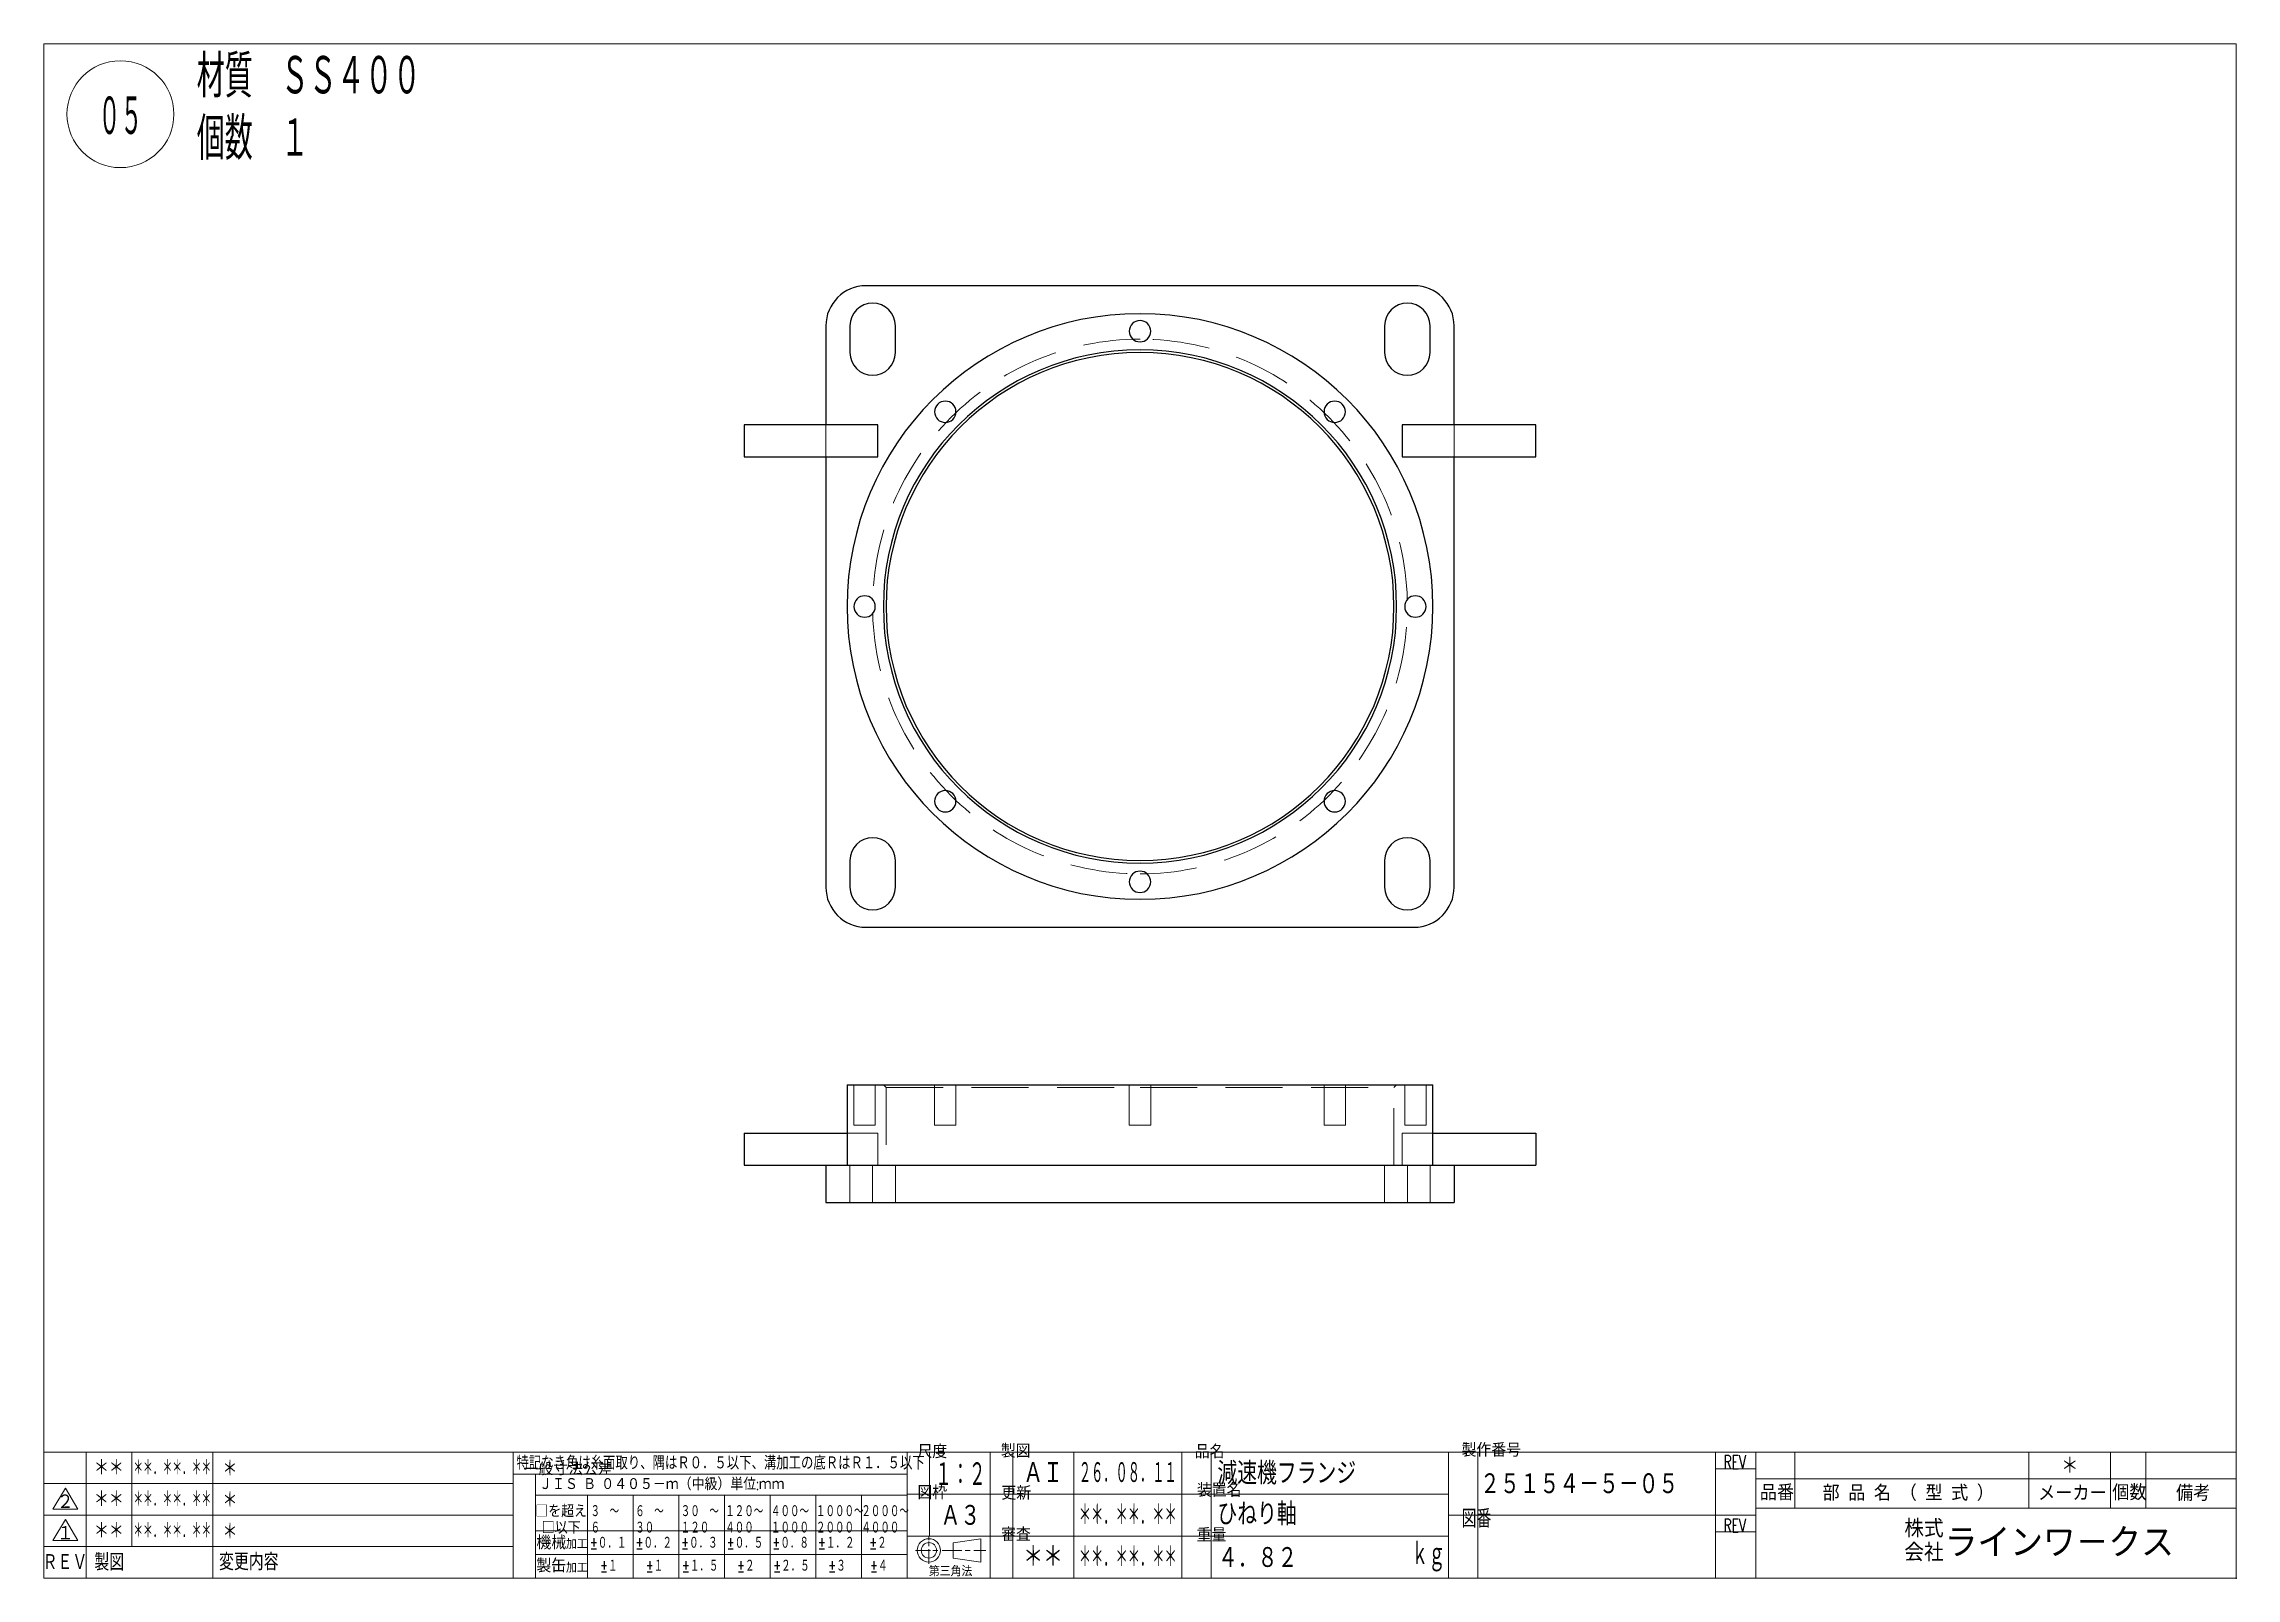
# Model space of a CAD drawing. Header units: millimetres. Extents: x 5 to 415, y 5 to 292.
import ezdxf

# ---------------------------------------------------------------- set-up
doc = ezdxf.new("R2010")
doc.units = ezdxf.units.MM
doc.header["$LTSCALE"] = 8.4
doc.linetypes.add('HIDDEN', pattern=[1.905, 1.27, -0.635])
for name, color, linetype in [('1', 7, 'CONTINUOUS'), ('2', 7, 'CONTINUOUS'), ('254', 7, 'CONTINUOUS')]:
    doc.layers.add(name, color=color, linetype=linetype)
doc.styles.add('GMM001', font='txt.shx', dxfattribs={"bigfont": 'bigfont.shx'})
doc.styles.add('GMM003', font='txt.shx', dxfattribs={"width": 0.91125, "bigfont": 'bigfont.shx'})
doc.styles.add('GMM004', font='txt.shx', dxfattribs={"width": 0.666667, "bigfont": 'bigfont.shx'})
doc.styles.add('GMM007', font='txt.shx', dxfattribs={"width": 0.625, "bigfont": 'bigfont.shx'})
doc.styles.add('GMM008', font='txt.shx', dxfattribs={"width": 0.8, "bigfont": 'bigfont.shx'})
doc.styles.add('GMM009', font='txt.shx', dxfattribs={"width": 0.493827, "bigfont": 'bigfont.shx'})
doc.styles.add('GMM010', font='txt.shx', dxfattribs={"width": 0.7, "bigfont": 'bigfont.shx'})
doc.styles.add('GMM011', font='txt.shx', dxfattribs={"width": 0.95, "bigfont": 'bigfont.shx'})
doc.styles.add('GMM012', font='txt.shx', dxfattribs={"width": 1.066667, "bigfont": 'bigfont.shx'})
doc.styles.add('GMM014', font='txt.shx', dxfattribs={"width": 0.827273, "bigfont": 'bigfont.shx'})
doc.styles.add('GMM015', font='txt.shx', dxfattribs={"width": 0.411523, "bigfont": 'bigfont.shx'})
doc.styles.add('STANDARD1', font='TXT', dxfattribs={"bigfont": 'BIGFONT'})
doc.styles.add('VF001', font='txt.shx', dxfattribs={"width": 0.548697})
doc.styles.add('VF002', font='txt.shx', dxfattribs={"width": 0.428571})

# ---------------------------------------------------------------- blocks, each defined once
blk = doc.blocks.new('BLOCK004')
at = {"layer": '2', "color": 7, "linetype": 'CONTINUOUS', "lineweight": 20}
for p, q in [((170.52, 12.75), (170.52, 12.12)), ((168.04, 10.2), (170.8, 10.2)), ((170.52, 11.88), (170.52, 10.97)), ((170.52, 10.45), (170.52, 7.67)), ((171.25, 10.2), (172.2, 10.2)), ((172.99, 10.2), (176.68, 10.2)), ((177.3, 10.2), (178.25, 10.2)), ((178.92, 10.2), (181.17, 10.2))]:
    blk.add_line(p, q, dxfattribs=at)
blk.add_lwpolyline([(175.06, 11.63), (180.26, 12.38), (180.26, 8.02), (175.06, 8.76)], close=True, dxfattribs=at)
for radius in [2.18, 1.44]:
    blk.add_circle((170.52, 10.2), radius, dxfattribs=at)
blk = doc.blocks.new('BLOCK005')
at = {"layer": '2', "color": 3, "linetype": 'CONTINUOUS', "lineweight": 9}
for p, q in [((92.76, 24.47), (166.44, 24.47)), ((96.97, 20.55), (166.44, 20.55)), ((106.7, 20.55), (106.7, 5)), ((115.24, 20.55), (115.24, 5)), ((123.77, 20.55), (123.77, 5)), ((132.3, 20.55), (132.3, 5)), ((140.84, 20.55), (140.84, 5)), ((149.37, 20.55), (149.37, 5)), ((157.9, 20.55), (157.9, 5)), ((96.97, 13.85), (106.7, 13.85)), ((106.7, 13.85), (115.24, 13.85)), ((115.24, 13.85), (123.77, 13.85)), ((123.77, 13.85), (132.3, 13.85)), ((132.3, 13.85), (140.84, 13.85)), ((140.84, 13.85), (149.37, 13.85)), ((149.37, 13.85), (157.9, 13.85)), ((157.9, 13.85), (166.44, 13.85)), ((96.97, 9.42), (106.7, 9.42)), ((106.7, 9.42), (115.24, 9.42)), ((115.24, 9.42), (123.77, 9.42)), ((123.77, 9.42), (132.3, 9.42)), ((132.3, 9.42), (140.84, 9.42)), ((140.84, 9.42), (149.37, 9.42)), ((149.37, 9.42), (157.9, 9.42)), ((157.9, 9.42), (166.44, 9.42))]:
    blk.add_line(p, q, dxfattribs=at)
at = {"layer": '2', "color": 1, "linetype": 'CONTINUOUS', "lineweight": 15}
blk.add_lwpolyline([(92.76, 5), (166.44, 5), (166.44, 28.59), (92.76, 28.59)], close=True, dxfattribs=at)
at = {"layer": '254', "color": 3, "linetype": 'CONTINUOUS', "lineweight": 9}
blk.add_line((96.97, 5), (96.97, 24.47), dxfattribs=at)
at = {"layer": '254', "color": 3, "lineweight": 9, "style": 'STANDARD1', "width": 1.0935}
blk.add_text('一般寸法公差', height=2.311, dxfattribs=at).set_placement((94.7, 24.26))
at = {"layer": '254', "color": 3, "lineweight": 9, "insert": (93.39, 26.56), "char_height": 2.5425, "attachment_point": 4, "line_spacing_factor": 0.8, "style": 'GMM014'}
blk.add_mtext('\\T1.000000;特記なき角は糸面取り、隅はＲ０．５以下、溝加工の底ＲはＲ１．５以下', dxfattribs=at)
at = {"layer": '254', "color": 7, "lineweight": 20, "line_spacing_factor": 0.8}
for s, insert, char_height, attachment_point, style in [('\\W0.950000;\\T1.000000;ＪＩＳ\\W0.475000;\\T1.000000; \\W0.950000;\\T1.000000;Ｂ\\W0.475000;\\T1.000000; \\W0.950000;\\T1.000000;０４０５－ｍ（中級）単位\\W0.475000;\\T1.000000;:\\W0.950000;\\T1.000000;ｍｍ', (97.62, 22.59), 2.31134, 4, 'GMM011'), ('{\\T1.000000;□を超え}\\P{\\T1.000000;□以下}', (101.75, 18.7), 2.3113, 2, 'GMM011'), ('{\\T1.000000;３\u3000～}\\P{\\T1.000000;６}', (107.24, 18.7), 2.3113, 1, 'GMM010'), ('{\\T1.000000;６\u3000～}\\P{\\T1.000000;３０}', (115.59, 18.7), 2.3113, 1, 'GMM010'), ('{\\T1.000000;３０\u3000～}\\P{\\T1.000000;１２０}', (124.12, 18.7), 2.3113, 1, 'GMM010'), ('{\\T1.000000;１２０～}\\P{\\T1.000000;４００}', (132.43, 18.7), 2.3113, 1, 'GMM010'), ('{\\T1.000000;４００～}\\P{\\T1.000000;１０００}', (140.98, 18.7), 2.3113, 1, 'GMM010'), ('{\\T1.000000;１０００～}\\P{\\T1.000000;２０００}', (149.4, 18.7), 2.3113, 1, 'GMM010'), ('{\\T1.000000;２０００～}\\P{\\T1.000000;４０００}', (157.88, 18.7), 2.3113, 1, 'GMM010'), ('\\T1.000000;機械', (99.9, 11.63), 2.5425, 5, 'GMM001'), ('\\T1.000000;加工', (104.68, 11.34), 1.7335, 5, 'GMM012'), ('%%p\\T1.000000;０．１', (110.51, 11.63), 2.3113, 5, 'GMM010'), ('%%p\\T1.000000;０．２', (119.05, 11.63), 2.3113, 5, 'GMM010'), ('%%p\\T1.000000;０．３', (127.58, 11.63), 2.3113, 5, 'GMM010'), ('%%p\\T1.000000;０．５', (136.11, 11.63), 2.3113, 5, 'GMM010'), ('%%p\\T1.000000;０．８', (144.65, 11.63), 2.3113, 5, 'GMM010'), ('%%p\\T1.000000;１．２', (153.18, 11.63), 2.3113, 5, 'GMM010'), ('%%p\\T1.000000;２', (160.98, 11.63), 2.3113, 5, 'GMM010'), ('\\T1.000000;製缶', (99.9, 7.34), 2.5425, 5, 'GMM001'), ('%%p\\T1.000000;１', (110.66, 7.34), 2.3113, 5, 'GMM010'), ('%%p\\T1.000000;１', (119.2, 7.34), 2.3113, 5, 'GMM010'), ('%%p\\T1.000000;１．５', (127.73, 7.34), 2.3113, 5, 'GMM010'), ('%%p\\T1.000000;２', (136.26, 7.34), 2.3113, 5, 'GMM010'), ('%%p\\T1.000000;２．５', (144.8, 7.34), 2.3113, 5, 'GMM010'), ('%%p\\T1.000000;３', (153.33, 7.34), 2.3113, 5, 'GMM010'), ('%%p\\T1.000000;４', (161.13, 7.34), 2.3113, 5, 'GMM010'), ('\\T1.000000;加工', (104.68, 6.91), 1.7335, 5, 'GMM012')]:
    blk.add_mtext(s, dxfattribs=dict(at, insert=insert, char_height=char_height, attachment_point=attachment_point, style=style))
blk = doc.blocks.new('BLOCK006')
at = {"layer": '254', "color": 1, "linetype": 'CONTINUOUS', "lineweight": 15}
for p, q in [((9.02, 15.97), (6.7, 12.03)), ((9.02, 15.97), (11.33, 12.03)), ((11.33, 12.03), (6.7, 12.03))]:
    blk.add_line(p, q, dxfattribs=at)
at = {"layer": '254', "color": 7, "lineweight": 20, "insert": (9.02, 13.39), "char_height": 2.8434, "attachment_point": 5, "line_spacing_factor": 0.8, "style": 'GMM001'}
blk.add_mtext('\\T1.000000;１', dxfattribs=at)
blk = doc.blocks.new('BLOCK007')
at = {"layer": '254', "color": 1, "linetype": 'CONTINUOUS', "lineweight": 15}
for p, q in [((9.02, 21.86), (6.7, 17.93)), ((9.02, 21.86), (11.33, 17.93)), ((11.33, 17.93), (6.7, 17.93))]:
    blk.add_line(p, q, dxfattribs=at)
at = {"layer": '254', "color": 7, "lineweight": 20, "insert": (9.02, 19.29), "char_height": 2.8434, "attachment_point": 5, "line_spacing_factor": 0.8, "style": 'GMM001'}
blk.add_mtext('\\T1.000000;２', dxfattribs=at)

msp = doc.modelspace()

# ---------------------------------------------------------------- linework, layer by layer
at = {"color": 7, "linetype": 'Continuous', "lineweight": 25}
for p, q in [((261.25, 246.75), (158.75, 246.75)), ((151.25, 239.25), (151.25, 220.75)), ((155.75, 239.25), (155.75, 234.25)), ((164.25, 234.25), (164.25, 239.25)), ((255.75, 239.25), (255.75, 234.25)), ((264.25, 234.25), (264.25, 239.25)), ((268.75, 220.75), (268.75, 239.25)), ((136, 220.75), (136, 214.75)), ((161, 220.75), (136, 220.75)), ((161, 214.75), (161, 220.75)), ((259, 220.75), (259, 214.75)), ((284, 220.75), (259, 220.75)), ((284, 214.75), (284, 220.75)), ((136, 214.75), (161, 214.75)), ((151.25, 214.75), (151.25, 134.25)), ((259, 214.75), (284, 214.75)), ((268.75, 134.25), (268.75, 214.75)), ((155.75, 139.25), (155.75, 134.25)), ((164.25, 134.25), (164.25, 139.25)), ((255.75, 139.25), (255.75, 134.25)), ((264.25, 134.25), (264.25, 139.25)), ((158.75, 126.75), (261.25, 126.75)), ((155.22, 97.25), (155.22, 82.25)), ((155.22, 97.25), (210, 97.25)), ((210, 97.25), (264.77, 97.25)), ((264.77, 82.25), (264.77, 97.25)), ((136, 88.25), (136, 82.25)), ((136, 88.25), (155.22, 88.25)), ((264.77, 88.25), (284, 88.25)), ((284, 88.25), (284, 82.25)), ((136, 82.25), (151.25, 82.25)), ((151.25, 82.25), (151.25, 75.25)), ((151.25, 82.25), (158.75, 82.25)), ((158.75, 82.25), (261.25, 82.25)), ((261.25, 82.25), (268.75, 82.25)), ((268.75, 82.25), (268.75, 75.25)), ((268.75, 82.25), (284, 82.25)), ((151.25, 75.25), (158.75, 75.25)), ((158.75, 75.25), (261.25, 75.25)), ((261.25, 75.25), (268.75, 75.25))]:
    msp.add_line(p, q, dxfattribs=at)
at = {"color": 7, "linetype": 'HIDDEN', "lineweight": 18}
for p, q in [((151.25, 220.75), (151.25, 214.75)), ((268.75, 214.75), (268.75, 220.75)), ((156.5, 97.25), (156.5, 89.75)), ((160.5, 89.75), (160.5, 97.25)), ((162, 97.25), (162.5, 96.75)), ((162.5, 96.75), (210, 96.75)), ((162.5, 96.75), (162.5, 82.25)), ((171.58, 97.25), (171.58, 89.75)), ((175.58, 89.75), (175.58, 97.25)), ((208, 97.25), (208, 89.75)), ((210, 96.75), (257.5, 96.75)), ((212, 89.75), (212, 97.25)), ((244.42, 97.25), (244.42, 89.75)), ((248.42, 89.75), (248.42, 97.25)), ((257.5, 96.75), (258, 97.25)), ((257.5, 82.25), (257.5, 96.75)), ((259.5, 97.25), (259.5, 89.75)), ((263.5, 89.75), (263.5, 97.25)), ((155.22, 88.25), (161, 88.25)), ((156.5, 89.75), (158.5, 89.75)), ((158.5, 89.75), (160.5, 89.75)), ((161, 88.25), (161, 82.25)), ((171.58, 89.75), (173.58, 89.75)), ((173.58, 89.75), (175.58, 89.75)), ((208, 89.75), (210, 89.75)), ((210, 89.75), (212, 89.75)), ((244.42, 89.75), (246.42, 89.75)), ((246.42, 89.75), (248.42, 89.75)), ((259, 88.25), (259, 82.25)), ((259, 88.25), (264.77, 88.25)), ((259.5, 89.75), (261.5, 89.75)), ((261.5, 89.75), (263.5, 89.75)), ((155.75, 82.25), (155.75, 75.25)), ((160, 82.25), (160, 75.25)), ((164.25, 82.25), (164.25, 75.25)), ((255.75, 82.25), (255.75, 75.25)), ((260, 75.25), (260, 82.25)), ((264.25, 82.25), (264.25, 75.25))]:
    msp.add_line(p, q, dxfattribs=at)
at = {"color": 7, "linetype": 'Continuous', "lineweight": 25}
for centre, radius, start, end in [((158.75, 239.25), 7.5, 90, 180), ((261.25, 239.25), 7.5, 0, 90), ((160, 239.25), 4.25, 90, 180), ((160, 239.25), 4.25, 0, 90), ((260, 239.25), 4.25, 90, 180), ((260, 239.25), 4.25, 0, 90), ((210, 186.75), 54.77, 90, -90), ((210, 238.25), 2, 90, -90), ((210, 186.75), 54.77, -90, 90), ((210, 238.25), 2, -90, 90), ((160, 234.25), 4.25, 180, 0), ((210, 186.75), 48, 90, -90), ((210, 186.75), 47.5, 90, -90), ((210, 186.75), 48, -90, 90), ((210, 186.75), 47.5, -90, 90), ((260, 234.25), 4.25, 180, 0), ((173.58, 223.17), 2, 90, -90), ((173.58, 223.17), 2, -90, 90), ((246.42, 223.17), 2, 90, -90), ((246.42, 223.17), 2, -90, 90), ((158.5, 186.75), 2, 90, -90), ((158.5, 186.75), 2, -90, 90), ((261.5, 186.75), 2, 90, -90), ((261.5, 186.75), 2, -90, 90), ((173.58, 150.33), 2, 90, -90), ((173.58, 150.33), 2, -90, 90), ((246.42, 150.33), 2, 90, -90), ((246.42, 150.33), 2, -90, 90), ((160, 139.25), 4.25, 90, 180), ((160, 139.25), 4.25, 0, 90), ((260, 139.25), 4.25, 90, 180), ((260, 139.25), 4.25, 0, 90), ((210, 135.25), 2, 90, -90), ((210, 135.25), 2, -90, 90), ((158.75, 134.25), 7.5, 180, -90), ((160, 134.25), 4.25, 180, 0), ((260, 134.25), 4.25, 180, 0), ((261.25, 134.25), 7.5, -90, 0)]:
    msp.add_arc(centre, radius, start, end, dxfattribs=at)
at = {"color": 7, "linetype": 'HIDDEN', "lineweight": 18}
for start, end in [(90, -90), (-90, 90)]:
    msp.add_arc((210, 186.75), 50, start, end, dxfattribs=at)
at = {"layer": '1', "color": 3, "linetype": 'CONTINUOUS', "lineweight": 9}
for p, q in [((92.76, 28.59), (92.76, 5)), ((166.44, 28.59), (202.24, 28.59)), ((217.83, 28.59), (202.24, 28.59)), ((267.71, 28.59), (267.71, 5)), ((325.18, 25.41), (325.18, 5)), ((182.02, 20.73), (217.83, 20.73)), ((182.02, 12.86), (217.83, 12.86))]:
    msp.add_line(p, q, dxfattribs=at)
at = {"layer": '1', "color": 7, "linetype": 'CONTINUOUS', "lineweight": 20}
msp.add_lwpolyline([(5, 292), (5, 5), (415, 5), (415, 292)], close=True, dxfattribs=at)
at = {"layer": '1', "color": 3}
msp.add_point((415, 5), dxfattribs=at)
at = {"layer": '2', "color": 3, "linetype": 'CONTINUOUS', "lineweight": 9}
for p, q in [((166.44, 20.73), (182.02, 20.73)), ((166.44, 12.86), (182.02, 12.86))]:
    msp.add_line(p, q, dxfattribs=at)
at = {"layer": '254', "color": 3, "linetype": 'CONTINUOUS', "lineweight": 9}
for p, q in [((5, 28.59), (92.76, 28.59)), ((5, 18.53), (5, 28.59)), ((12.9, 22.69), (12.9, 28.55)), ((21.43, 22.69), (21.43, 28.55)), ((36.59, 22.69), (36.59, 28.55)), ((166.44, 20.63), (166.44, 28.59)), ((170.65, 28.59), (170.65, 12.86)), ((181.97, 20.63), (181.97, 28.59)), ((186.24, 20.63), (186.24, 28.59)), ((197.61, 20.63), (197.61, 28.59)), ((217.16, 28.59), (325.18, 28.59)), ((217.83, 5), (217.83, 28.59)), ((223.3, 5), (223.3, 28.59)), ((267.71, 5), (267.71, 28.59)), ((273.19, 16.79), (273.19, 28.59)), ((317.6, 28.59), (317.6, 16.79)), ((317.6, 25.47), (325.18, 25.47)), ((325.18, 23.59), (325.18, 28.59)), ((325.18, 28.59), (415, 28.59)), ((332.47, 23.59), (332.47, 28.59)), ((376.21, 23.59), (376.21, 28.59)), ((391.52, 23.59), (391.52, 28.59)), ((398.08, 23.59), (398.08, 28.59)), ((5, 22.69), (92.76, 22.69)), ((12.9, 16.79), (12.9, 22.66)), ((21.43, 16.79), (21.43, 22.66)), ((36.59, 16.79), (36.59, 22.66)), ((166.44, 12.82), (166.44, 20.63)), ((181.97, 12.82), (181.97, 20.63)), ((186.24, 12.82), (186.24, 20.63)), ((197.61, 12.82), (197.61, 20.63)), ((217.83, 20.73), (267.71, 20.73)), ((325.18, 23.59), (415, 23.59)), ((325.18, 18.12), (325.18, 23.59)), ((332.47, 18.12), (332.47, 23.59)), ((376.21, 18.12), (376.21, 23.59)), ((391.52, 18.12), (391.52, 23.59)), ((398.08, 18.12), (398.08, 23.59)), ((5, 11.8), (5, 18.57)), ((5, 16.79), (92.76, 16.79)), ((12.9, 10.9), (12.9, 16.76)), ((21.43, 10.9), (21.43, 16.76)), ((36.59, 10.9), (36.59, 16.76)), ((267.71, 16.79), (325.18, 16.79)), ((273.19, 5), (273.19, 16.79)), ((317.6, 16.79), (317.6, 5)), ((325.18, 5), (325.18, 18.12)), ((325.18, 18.12), (415, 18.12)), ((166.44, 5), (166.44, 12.82)), ((181.97, 5), (181.97, 12.82)), ((186.24, 5), (186.24, 12.82)), ((197.61, 5), (197.61, 12.82)), ((217.83, 12.86), (267.71, 12.86)), ((317.6, 13.68), (325.18, 13.68)), ((5, 5), (5, 11.76)), ((5, 10.9), (92.76, 10.9)), ((12.9, 5), (12.9, 10.86)), ((36.59, 5), (36.59, 10.86))]:
    msp.add_line(p, q, dxfattribs=at)
at = {"layer": '254', "color": 7, "linetype": 'CONTINUOUS', "lineweight": 20}
msp.add_line((217.83, 5), (217.83, 28.59), dxfattribs=at)
at = {"layer": '254', "color": 3, "linetype": 'CONTINUOUS', "lineweight": 9}
msp.add_circle((19.32, 278.84), 10, dxfattribs=at)

# ---------------------------------------------------------------- block references
for name in ['BLOCK005', 'BLOCK007', 'BLOCK006', 'BLOCK004']:
    msp.add_blockref(name, (0, 0))

# ---------------------------------------------------------------- texts
for s, insert, char_height, attachment_point, style in [('\\T1.000000;材質\u3000ＳＳ４００\u3000\\P\\T1.000000;個数\u3000１', (33.59, 280), 7, 4, 'VF001'), ('\\T1.000000;０５', (19.32, 275.03), 7, 8, 'VF002'), ('\\T1.000000;１：２', (176.41, 22.45), 4.2124, 8, 'VF001'), ('\\T1.000000;ＡＩ', (191.88, 22.59), 4.2124, 8, 'GMM008'), ('\\T1.000000;２６．０８．１１', (207.71, 22.59), 4.2124, 8, 'GMM009'), ('\\T1.000000;減速機フランジ', (224.48, 22.51), 4.2124, 7, 'GMM008'), ('\\T1.000000;２５１５４－５－０５', (273.61, 20.5), 4.2124, 7, 'GMM008'), ('\\T1.000000;＊＊．＊＊．＊＊', (207.71, 14.72), 4.2124, 8, 'GMM009'), ('\\T1.000000;ひねり軸', (224.48, 14.88), 4.2124, 7, 'GMM008'), ('\\T1.000000;４．８２', (224.59, 6.7), 4.2124, 7, 'GMM008')]:
    msp.add_mtext(s, dxfattribs=dict(insert=insert, char_height=char_height, attachment_point=attachment_point, style=style))
at = {"layer": '254', "color": 3, "lineweight": 9, "style": 'STANDARD1'}
for s, p in [('尺度', (168.38, 27.43)), ('製図', (183.97, 27.53)), ('品名', (220.24, 27.41)), ('製作番号', (270.15, 27.71)), ('図枠', (168.38, 19.76)), ('更新', (184.08, 19.65)), ('装置名', (220.64, 20.21)), ('審査', (184.02, 11.92)), ('重量', (220.59, 11.8))]:
    msp.add_text(s, height=2.527, dxfattribs=at).set_placement(p)
at = {"layer": '254', "color": 3, "lineweight": 9, "style": 'STANDARD1', "width": 0.75}
msp.add_text('図番', height=3.37, dxfattribs=at).set_placement((270.15, 14.46))
at = {"layer": '254', "color": 7, "lineweight": 20, "line_spacing_factor": 0.8}
for s, insert, char_height, attachment_point, style in [('\\T1.000000;＊＊', (17.16, 24.12), 3.1593, 8, 'GMM008'), ('\\T1.000000;＊＊．＊＊．＊＊', (29.02, 24.12), 3.1593, 8, 'GMM015'), ('\\T1.000000;＊', (38.41, 23.96), 3.1593, 7, 'GMM008'), ('\\T1.000000;＊', (383.88, 24.46), 3.2, 8, 'GMM003'), ('\\T1.000000;＊＊', (17.16, 18.22), 3.1593, 8, 'GMM008'), ('\\T1.000000;＊＊．＊＊．＊＊', (29.02, 18.22), 3.1593, 8, 'GMM015'), ('\\T1.000000;＊', (38.41, 18.06), 3.1593, 7, 'GMM008'), ('\\T1.000000;Ａ３', (176.42, 14.58), 4.2124, 8, 'GMM008'), ('\\T1.000000;＊＊', (17.16, 12.33), 3.1593, 8, 'GMM008'), ('\\T1.000000;＊＊．＊＊．＊＊', (29.02, 12.33), 3.1593, 8, 'GMM015'), ('\\T1.000000;＊', (38.41, 12.16), 3.1593, 7, 'GMM008'), ('{\\T1.000000;株式}\\P{\\T1.000000;会社}', (352.95, 12.05), 3.3398, 4, 'GMM001'), ('\\T1.000000;ラインワ－クス', (360.5, 11.63), 5.5663, 4, 'GMM001'), ('\\T1.000000;＊＊', (191.88, 6.95), 4.2124, 8, 'GMM008'), ('\\T1.000000;＊＊．＊＊．＊＊', (207.71, 6.86), 4.2124, 8, 'GMM009'), ('\\T1.000000;ｋｇ', (267.09, 6.24), 4.6227, 9, 'GMM007')]:
    msp.add_mtext(s, dxfattribs=dict(at, insert=insert, char_height=char_height, attachment_point=attachment_point, style=style))
at = {"layer": '254', "color": 3, "lineweight": 9, "line_spacing_factor": 0.8}
for s, insert, char_height, attachment_point, style in [('\\T1.000000;REV', (319.12, 25.46), 2.5274, 7, 'GMM004'), ('\\T1.000000;品番', (325.92, 19.56), 2.916, 7, 'GMM001'), ('\\T1.500000;部品名（型式）', (354.47, 20.91), 2.916, 5, 'GMM001'), ('\\T1.000000;メーカー', (384.37, 20.91), 2.916, 5, 'GMM001'), ('\\T1.000000;個数', (391.83, 19.56), 2.916, 7, 'GMM001'), ('\\T1.000000;備考', (406.97, 20.91), 2.916, 5, 'GMM001'), ('\\T1.000000;REV', (319.12, 13.59), 2.5274, 7, 'GMM004'), ('\\T1.000000;ＲＥＶ', (8.95, 6.41), 3.1593, 8, 'GMM008'), ('\\T1.000000;製図', (17.23, 6.41), 3.1593, 8, 'GMM008'), ('\\T1.000000;変更内容', (43.32, 6.46), 3.1593, 8, 'GMM008'), ('\\T1.000000;第三角法', (170.51, 5.34), 1.8491, 7, 'GMM001')]:
    msp.add_mtext(s, dxfattribs=dict(at, insert=insert, char_height=char_height, attachment_point=attachment_point, style=style))

doc.saveas('drawing.dxf')
